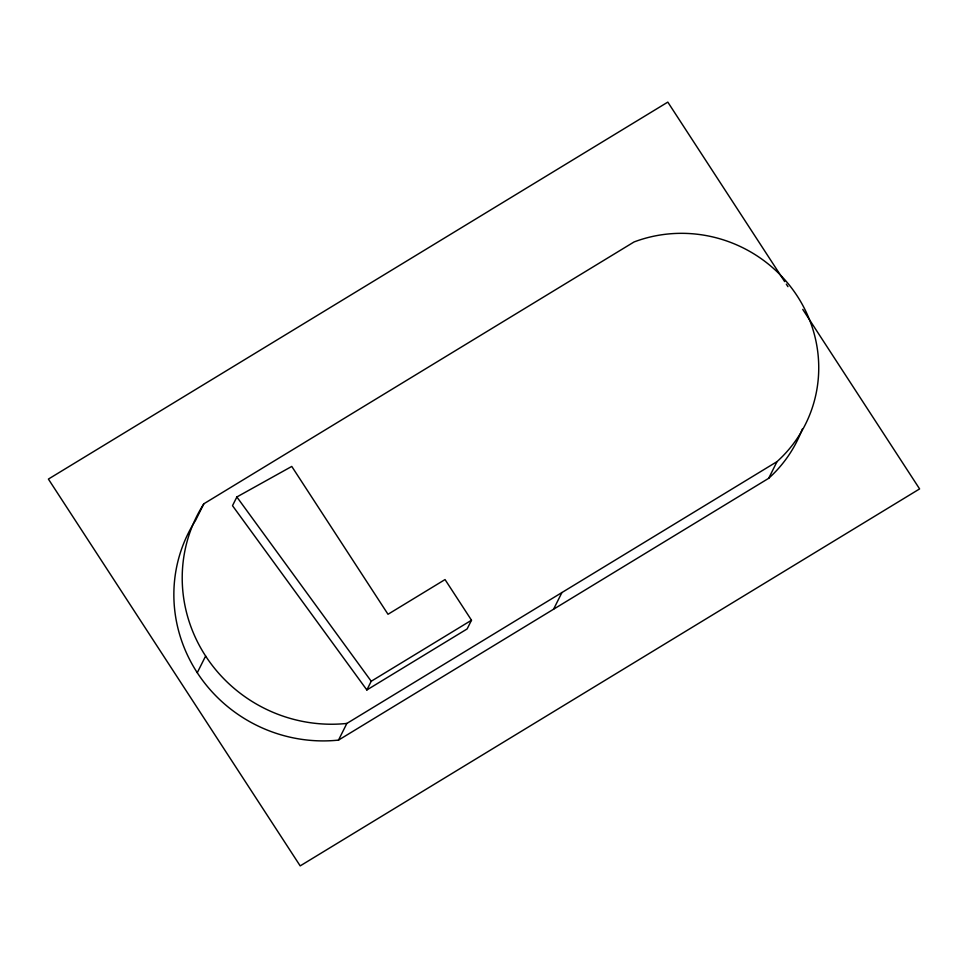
<?xml version="1.0" encoding="UTF-8"?>
<svg xmlns="http://www.w3.org/2000/svg" width="968" height="968" viewBox="0 0 968 968"><rect width="100%" height="100%" fill="white"/><g stroke="black" fill="none" stroke-linecap="round" stroke-linejoin="round"><path stroke-width="1.45" d="M768.677 478.313L777.026 461.627A134.467 129.942 26.6 0 0 797.221 296.002A134.467 129.942 26.6 0 0 634.04 241.964L203.873 503.771L195.524 520.445A146.301 141.376 26.6 0 0 197.266 672.724A146.301 141.376 26.6 0 0 338.51 740.109L768.677 478.313A134.467 129.942 26.6 0 0 802.29 429.078M236.857 496.971L232.501 505.683L366.86 689.966L467.133 628.934L471.501 620.222L445.038 579.566L388.011 614.281L291.767 466.431L236.857 496.971L371.228 681.254L366.86 689.966M197.266 672.724L205.627 656.05A146.301 141.376 26.6 0 1 203.873 503.771M338.51 740.109L346.859 723.435L777.026 461.627M553.587 609.211L561.936 592.525M371.228 681.254L471.501 620.222M784.661 281.603L667.811 102.112L48.4 479.087L300.189 865.888L919.6 488.913L802.762 309.421M786.306 284.132L787.952 286.661M346.859 723.435A146.301 141.376 26.6 0 1 205.627 656.05"/></g></svg>
